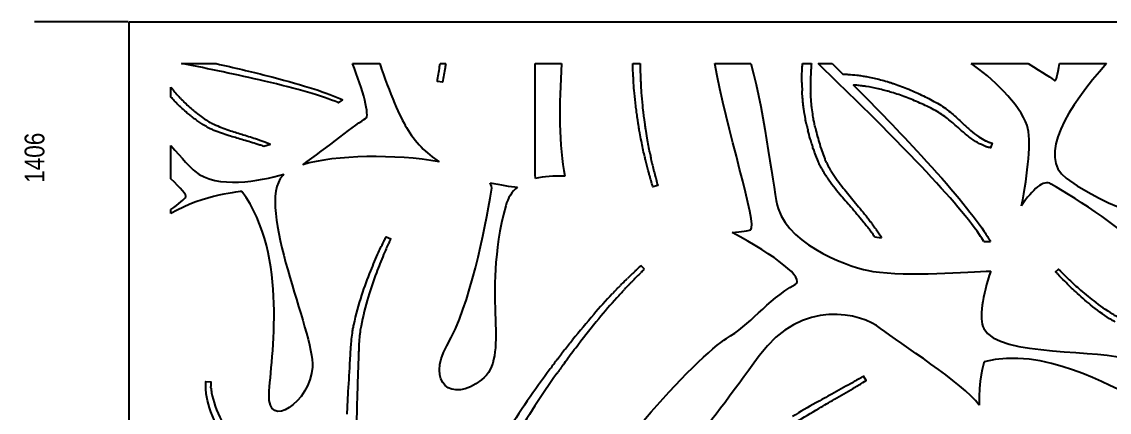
# Model space of a CAD drawing. Header units: metres. Extents: x -136 to 12250, y 0 to 1406.
# Drawn here: x -136 to 1243, y 911 to 1406 of the extents above; entities that cross this region are included whole.
import ezdxf

# ---------------------------------------------------------------- set-up
doc = ezdxf.new("R2010")
doc.units = ezdxf.units.M
doc.layers.add('PDF_Geometry', color=7, linetype='Continuous')
doc.styles.add('OpenSansCondensed-Light', font='OpenSansCondensed-Light.ttf')
doc.dimstyles.new('EZDXF', dxfattribs={"dimtxt": 25, "dimasz": 0.175, "dimexe": 0.25, "dimexo": 1, "dimgap": 0.1, "dimtad": 1, "dimdec": 0, "dimzin": 12, "dimtxsty": 'OpenSansCondensed-Light', "dimblk": 'ARCHTICK', "dimcen": 2.5, "dimsd1": 1, "dimsd2": 1, "dimclre": 6, "dimazin": 3, "dimtfac": 0.5, "dimtdec": 0, "dimtmove": 2, "dimatfit": 3})

# ---------------------------------------------------------------- blocks, each defined once
blk = doc.blocks.new('*D8')
at = {"color": 6, "lineweight": -2, "transparency": 16777216}
for p, q in [((-1, 1406.3), (-119.9, 1406.3)), ((-1, 0), (-119.9, 0))]:
    blk.add_line(p, q, dxfattribs=at)
at = {"layer": 'Defpoints', "color": 0, "transparency": 16777216}
for p in [(-119.7, 1406.3), (0, 1406.3), (0, 0)]:
    blk.add_point(p, dxfattribs=at)
at = {"color": 0, "transparency": 16777216, "insert": (-119.7, 1233.6), "char_height": 25, "attachment_point": 5, "rotation": 90, "style": 'OpenSansCondensed-Light'}
blk.add_mtext('1406', dxfattribs=at)
blk = doc.blocks.new('_ARCHTICK')
at = {"color": 0, "linetype": 'ByBlock', "const_width": 0.15}
blk.add_lwpolyline([(-0.5, -0.5), (0.5, 0.5)], dxfattribs=at)

msp = doc.modelspace()

# ---------------------------------------------------------------- linework, layer by layer
at = {"lineweight": -2}
for p, q in [((0, 1406.3), (12250, 1406.3)), ((0, 0), (0, 1406.3)), ((265.8, 1303.5), (271.2, 1307.3)), ((171, 1248.4), (179.5, 1250.8)), ((945.8, 1133.3), (954.6, 1132)), ((1084.5, 1127.3), (1092.6, 1127.5))]:
    msp.add_line(p, q, dxfattribs=at)
for points in [[(66.7, 1353.2), (110.5, 1353.2)], [(283.4, 1353.2), (318.1, 1353.2)], [(394.6, 1353.2), (401.8, 1353.2)], [(515.3, 1353.2), (548.7, 1353.2)], [(638.9, 1353.2), (648.3, 1353.2)], [(743, 1353.2), (788.7, 1353.2)], [(854.2, 1353.2), (865.7, 1353.2)], [(874, 1353.2), (891.9, 1353.2)], [(1068.1, 1353.2), (1140.7, 1353.2)], [(1180.1, 1353.2), (1240.1, 1353.2)], [(53.1, 1310.7), (53.1, 1323.2)], [(53.1, 1206.9), (53.1, 1249)], [(53.1, 1162.8), (53.1, 1167.8)]]:
    msp.add_lwpolyline(points, dxfattribs=at)
at = {"layer": 'PDF_Geometry', "lineweight": -2}
for p, q in [((653.8, 1092.1), (649.3, 1096.7)), ((548.6, 984.6), (548.5, 984.6)), ((552.5, 989.6), (548.6, 984.6))]:
    msp.add_line(p, q, dxfattribs=at)
for points in [[(171.7, 1331, 0.009483), (66.7, 1353.2)], [(401.8, 1353.2, 0.001757), (400.9, 1348, 0.000904), (397.5, 1329.6), (391.1, 1330.6, -0.000286), (394, 1349.1, 0.000845), (394.6, 1353.2)], [(640.1, 1328.6, 0.001425), (639.9, 1332.9, 0.000526), (639.3, 1341.6, -0.003596), (639.1, 1346), (639.1, 1346.1), (639, 1350.5, 0.000109), (638.9, 1353.2, 0.000109)], [(648.3, 1353.2), (648.3, 1346.3, -0.002492), (648.5, 1342, -0.000051), (648.7, 1338.1, -0.000496), (648.9, 1333.4, -0.002272), (649.1, 1328.6)], [(853.8, 1343.6, 0.002621), (854, 1347.7, 0.002766), (854.1, 1350.4, -0.004757), (854.2, 1353.2, -0.004757)], [(865.7, 1353.2, 0.005969), (865.3, 1348.9, -0.001219), (865.2, 1346.9, -0.003671), (864.9, 1342.7)], [(901.8, 1326.4, 0.001346), (874, 1353.2)], [(891.9, 1353.2, -0.000596), (905.3, 1339.8), (905.3, 1339.8, 0.006362), (907.1, 1339.8, -0.012948), (912.2, 1339.5), (912.6, 1339.5, -0.015846), (923.1, 1338.5, -0.01376), (929.7, 1337.6), (931.1, 1337.4, -0.011607), (937, 1336.4, -0.018352), (953.1, 1332.7, -0.011402), (961.9, 1330.3, 0.001795), (966.2, 1329), (967.1, 1328.7, 0.003304), (970.8, 1327.4, -0.014996), (989.1, 1320.5), (989.2, 1320.5, -0.014834), (1007.6, 1312.2, -0.015311), (1025.4, 1302.8, -0.044953), (1041.9, 1291.4, -0.016624), (1055.6, 1279.2), (1057.3, 1277.5, 0.01072), (1067.4, 1268.4, 0.029126), (1077.8, 1260.2, 0.03795), (1086.4, 1255.3, 0.003164), (1089.8, 1253.8, 0.005713), (1091.2, 1253.3, -0.007052), (1092.3, 1253, -0.004753), (1094.7, 1252.2), (1092.7, 1246.1, 0.003185), (1090.4, 1246.8), (1090.4, 1246.8, 0.005074), (1089.5, 1247, -0.014731), (1087.5, 1247.6), (1087.4, 1247.7, 0.003077), (1085.5, 1248.4, -0.003634), (1083.7, 1249.1), (1083.7, 1249.1, -0.038648), (1073.9, 1254.3, -0.029318), (1062.5, 1262.6, -0.010085), (1051.6, 1271.9), (1049.6, 1273.7, 0.016496), (1036.5, 1284.6, 0.044521), (1021, 1294.6, 0.01459), (1003.3, 1303.1, 0.014995), (985.2, 1310.6, 0.016592), (967.4, 1316.6), (965.9, 1317.1, 0.000919), (963, 1318), (961.9, 1318.2, -0.000595), (958.6, 1319.1, 0.011044), (950.5, 1321.1), (950.3, 1321.2, 0.018251), (934.9, 1324.1), (934.8, 1324.1, 0.013193), (929.5, 1324.9, 0.002112), (927.9, 1325.1, 0.016221), (921.8, 1325.7), (921.7, 1325.7, 0.006464), (919.1, 1325.9, -0.008898), (1004.7, 1236.7)], [(864.4, 1329.3), (864.4, 1329.2, 0.001007), (864.5, 1318.9), (864.5, 1318.8)], [(997.8, 1230.2, 0.009367), (901.8, 1326.4)], [(53.1, 1323.2, -0.002261), (54.1, 1321.8, 0.004771), (55.2, 1320.4), (55.4, 1320.1)], [(65.8, 1297.7, 0.001957), (64.6, 1298.8, 0.000154), (62.9, 1300.5, -0.002131), (61, 1302.3, -0.004028), (60, 1303.3, 0.002429), (59.2, 1304), (59, 1304.1, -0.003182), (57.4, 1306, 0.000798), (53.1, 1310.7, 0.000798)], [(56.1, 1319.3, -0.001741), (56.9, 1318.4, -0.000644), (62, 1312.7), (63.2, 1311.3, 0.001407), (64.2, 1310.2), (64.7, 1309.5, -0.005824), (66.2, 1308), (66.4, 1307.8, -0.000331), (68.1, 1306.2, 0.001778), (70, 1304.4), (70.9, 1303.4)], [(646.3, 1275), (646.1, 1276, -0.000934), (645.4, 1281.2), (645, 1283.5, -0.000672), (644.5, 1287.5, 0.001383), (643.9, 1291.2), (643.8, 1292.3, -0.016087), (642.9, 1299.3, -0.000103), (641.2, 1315.7)], [(649.8, 1316.6), (649.8, 1316.5, -0.001064), (651.2, 1300.1, 0.015591), (651.9, 1293.3), (652.1, 1292.4, 0.000878), (653, 1284.6), (654.2, 1275.7)], [(859.3, 1276.7, -0.00226), (858.9, 1278.4, 0.002566), (858.5, 1279.8), (858.5, 1279.9), (858.5, 1280, -0.001763), (858, 1283.1, 0.000818), (856, 1295.3), (855.9, 1295.4, 0.004274), (855.7, 1297, -0.005007), (855.5, 1298.3), (855.5, 1298.5), (855.4, 1299.2, -0.003659), (855.2, 1301.5, 0.000119), (854.6, 1307.3, 0.000634), (854.2, 1312), (854.1, 1312.9, 0.003979), (854, 1314.4)], [(870.7, 1271), (870.3, 1272.7, -0.002856), (869.6, 1275.8, 0.000563), (869, 1278.8), (868.9, 1279.2, 0.005799), (868.3, 1281.8), (868.2, 1282.9, -0.002544), (867.9, 1284.8), (867.6, 1287.1, 0.000662), (866.2, 1296.8, 0.001125), (866, 1298.3, -0.003689), (865.8, 1299.6), (865.7, 1300.2, -0.003354), (865.6, 1302.4, 0.003561), (865.3, 1305.7, -0.002226), (865.1, 1308.1, 0.002856), (864.7, 1313.7, 0.002624), (864.6, 1315.1)], [(77.1, 1297.6), (77.2, 1297.6, 0.000338), (83.1, 1292.5), (84.9, 1290.9), (86.8, 1289.5, 0.00087), (93.1, 1284.8), (95.2, 1283.1)], [(91, 1277.5), (86, 1281.1, -0.000742), (80.4, 1285.1), (80.3, 1285.2, -0.000427), (76.9, 1288.1, -0.000418), (72.3, 1291.8)], [(94.9, 1275, 0.011098), (93.4, 1275.9), (93.3, 1276)], [(98.6, 1280.9, 0.007169), (97.1, 1281.9, 0.010538), (96.3, 1282.4)], [(98.1, 1273.2, -0.002718), (99.6, 1272.4, 0.011471), (102.9, 1270.8, 0.000651), (107.7, 1268.7), (107.7, 1268.7, 0.021075), (126.9, 1262, 0.003787), (143, 1257.2, -0.007301), (161, 1251.8, -0.007873), (165.9, 1250.2, 0.003756), (168, 1249.5, -0.005644), (171, 1248.4, -0.005644)], [(101.3, 1279.3), (101.3, 1279.3, -0.004107), (103.1, 1278.4, 0.010431), (105.7, 1277), (106.4, 1276.7, -0.001696), (110.3, 1274.9, 0.021593), (128.8, 1268, 0.004172), (145, 1262.9, -0.007066), (162.8, 1257.2, -0.007605), (167.1, 1255.7, 0.003837), (169.8, 1254.7, -0.008064), (174.4, 1253, 0.001675), (176.2, 1252.2), (176.3, 1252.2)], [(655, 1270), (655, 1270), (657.4, 1256.1, 0.01654), (661, 1237.6, -0.002387), (662.1, 1232.4, -0.000251), (662.9, 1228.6, -0.001205), (664.3, 1222.5, 0.001334), (666.4, 1214.4), (666.5, 1214.3, -0.000096), (670.6, 1198.4), (664.4, 1196.7, -0.000094), (660, 1212.5, 0.002834), (658.5, 1217.4, 0.000669), (657.6, 1220.8), (657.6, 1220.9), (655.2, 1230.8, 0.001975), (653.9, 1236.3, -0.017023), (649.9, 1254.9, -0.001186), (648, 1265.3), (647.3, 1268.6)], [(860, 1273.4, -0.001066), (860.7, 1270.5, 0.000023), (861.2, 1268.3)], [(874, 1229.2), (871.3, 1236.5, -0.000388), (868.1, 1244.8), (868, 1245, -0.000201), (866.4, 1250.4, -0.000177), (864.1, 1257.6)], [(873.3, 1260.4), (873.3, 1260.3, 0.000507), (876.1, 1250.8), (876.9, 1247.9), (878, 1245, 0.000605), (881.4, 1235.5), (882.5, 1232.3)], [(884.6, 1227.6, 0.006611), (883.7, 1229.6, 0.006712), (883.2, 1230.8)], [(876.5, 1223.9, 0.008784), (875.6, 1225.8), (875.5, 1226, 0.01146), (875, 1227)], [(878.7, 1219.6, -0.003001), (879.8, 1217.8, 0.011492), (882.1, 1213.8), (882.1, 1213.8, 0.000113), (885.8, 1208.2), (885.8, 1208.1, 0.021245), (901.7, 1187.5, 0.003852), (915.6, 1171.3, -0.007412), (931.1, 1152.9, -0.007409), (935.2, 1147.8, 0.001855), (937, 1145.5, -0.008067), (940.4, 1140.9, 0.002129), (942, 1138.7)], [(886.4, 1224), (886.4, 1224, -0.004476), (887.6, 1221.7, 0.009384), (889.5, 1218.4), (890, 1217.6, -0.001567), (893, 1212.9, 0.021377), (908, 1192.7, 0.003857), (921.7, 1175.9, -0.007187), (936.8, 1157.5, -0.006969), (940.3, 1152.9, 0.003246), (942.6, 1149.9, -0.008621), (946.2, 1144.8, 0.00213), (947.7, 1142.8), (947.7, 1142.7)], [(283.3, 1011.1, -0.001917), (284, 1015.7), (284.1, 1016.5), (284.6, 1018.6, -0.000486), (285.2, 1021.6, -0.028405), (295.4, 1059.3, -0.015789), (306.7, 1090.2, -0.012078), (316.6, 1113.5, -0.010367), (323.6, 1128.3, -0.003041), (326.2, 1133.4), (332, 1130.5, 0.00021), (329.5, 1125.4), (329.2, 1124.9, 0.009482), (323, 1110.7, 0.012158), (313.8, 1087.5, 0.016048), (303.4, 1056.8, 0.028166), (294.3, 1019.8, 0.002044), (293.7, 1016.5), (293.4, 1014.9, 0.001407), (293.1, 1011.9, -0.001469), (292.8, 1009.8), (292.8, 1009.7)], [(1250.8, 1025.1, -0.001433), (1247.7, 1026.9), (1247.2, 1027.2), (1245.8, 1028.1, -0.001698), (1243.9, 1029.3, -0.028461), (1219.8, 1046.9, -0.01579), (1200.8, 1063.3, -0.012105), (1186.9, 1076.8, -0.010423), (1178.3, 1085.7, -0.003176), (1175.4, 1089), (1179, 1092.3, 0.000143), (1182, 1089.2), (1182.3, 1088.8, 0.008983), (1190.7, 1080.5, 0.012193), (1204.7, 1067.6, 0.016126), (1223.7, 1051.9, 0.028134), (1247.6, 1035.3, 0.000988), (1249.8, 1034), (1250.9, 1033.4, 0.000589), (1252.9, 1032.3, -0.003034), (1254.3, 1031.5), (1254.4, 1031.5)], [(276.7, 908.3, -0.001918), (277.2, 920.2, -0.001425), (277.9, 932.1, -0.000169), (280.2, 971.8), (280.5, 978.1, -0.000737), (281, 985.8), (281.7, 997.5), (282, 1001)], [(291.8, 1000.8), (291.5, 996.8), (291.4, 992.9, -0.002507), (291.3, 988.7, -0.001927), (291.1, 982.8, 0.00148), (290.9, 977.6, -0.00034), (290.4, 962.2, 0.000478), (289.4, 931.6, 0.000466), (289, 920.9), (289, 919.8, 0.00063), (288.8, 908, 0.000282), (288.4, 884.1), (288.3, 881.8, 0.000147), (288, 860.2), (288, 857.6, -0.000005), (287.8, 848.3), (287.7, 845.4)], [(846.2, 898.1, -0.008907), (875, 915.5, -0.000858), (894.8, 927, 0.003331), (918.7, 940.9, 0.004169), (930.9, 948.2), (935.1, 950.8), (931.8, 956.3, -0.00309), (927.5, 953.8, -0.005937), (915.3, 946.8, -0.003297), (891.6, 933.6, 0.001091), (871.1, 922.3, 0.008359), (841.8, 905.3, 0.006688)], [(97.3, 945.7, -0.000842), (97.5, 949.6), (103.9, 949.3, 0.002503), (103.8, 945.4)], [(97.3, 940.7), (97.3, 940.8, 0.006582), (97.3, 942.7)]]:
    msp.add_lwpolyline(points, format="xyb", dxfattribs=at)
for points in [[(102.9, 1270.8), (102.8, 1270.8)], [(104.8, 935.2), (104.8, 935.1)]]:
    msp.add_lwpolyline(points, dxfattribs=at)
for centre, radius, start, end in [((3442.6, 1380.2), 2589.6, 181.1306, 181.3601), ((832.2, 882), 281.7, 132.3768, 135.2439), ((-13.7, 1798.5), 965.4, 312.8031, 313.0082), ((-4332.4, 6423.5), 7293.3, 313.03404, 313.08271), ((-2175, 3994.8), 4053.1, 314.1732, 314.2606), ((938.9, 761.1), 442.7, 134.4239, 135.4781), ((175, 1538.7), 647.3, 314.5328, 314.9213), ((840.8, 882.3), 280.8, 133.7325, 136.523), ((411.5, 1328.8), 338.6, 313.9934, 314.6102), ((3892.8, -2072.8), 4536.1, 136.2051, 136.3051), ((-1881.7, 3463.9), 3463.8, 316.205, 316.3176), ((-1101, 2639.6), 2337.9, 317.5402, 317.7116), ((971.6, 744.2), 470.8, 135.7759, 136.7893), ((-304.2, 1978.2), 1304.1, 316.0195, 316.1994), ((1301.3, 418.5), 941.5, 136.973, 139.1233), ((1300, 446.7), 913.9, 138.2078, 140.4014), ((1918.4, -125.7), 1756.4, 137.4824, 137.731), ((1470.1, 272.9), 1164.4, 139.1415, 141.1998), ((1475.6, 302.8), 1140.9, 140.4535, 142.5367), ((-3715.8, 4354.6), 5435.2, 321.7488, 321.9218), ((-13385.8, 11480.6), 17454.9, 323.01123, 323.08548), ((-175.5, 1530.7), 907, 322.4447, 322.9754), ((1008.4, 618.6), 587.6, 142.3105, 143.8102), ((1031.5, 617.5), 596.6, 143.6493, 145.0229), ((-113.9, 1458.1), 824.1, 323.7809, 324.4284), ((1573, 193.4), 1294.3, 143.3755, 145.5856), ((1638.5, 184.1), 1342.5, 144.7177, 146.8306), ((32, 937.8), 72.1, 2.5401, 4.1644), ((1381, 326.7), 1060.6, 145.6636, 148.4516), ((1417.7, 332.2), 1076.7, 146.9994, 149.7108)]:
    msp.add_arc(centre, radius, start, end, dxfattribs=at)
msp.add_open_spline([(110.5, 1353.2), (133.7, 1348), (154.8, 1343), (173.5, 1338.2), (215.9, 1327.4), (246.6, 1317.8), (267.4, 1309)], degree=3, knots=[-0.441953, -0.441953, -0.441953, -0.441953, 0, 0, 0, 1, 1, 1, 1], dxfattribs=at)
for points in [[(300.1, 1283.3), (306, 1286.3), (296.8, 1319.8), (283.4, 1353.2)], [(318.1, 1353.2), (330.3, 1315.6), (344.2, 1284.1), (352, 1272.1)], [(515.4, 1207.1), (515.3, 1233.7), (515.1, 1299.8), (515.3, 1353.2)], [(548.7, 1353.2), (545.5, 1302), (545, 1247.5), (552.9, 1210.1)], [(788.6, 1142.3), (798.1, 1146.7), (756.9, 1273), (743, 1353.2)], [(788.7, 1353.2), (807.5, 1285.7), (817.5, 1187.4), (823.5, 1169.1)], [(1139.2, 1274.5), (1130.1, 1301.4), (1093.8, 1336.2), (1068.1, 1353.2)], [(1140.7, 1353.2), (1159.1, 1342), (1172, 1333.5), (1174, 1331.8)], [(1240.1, 1353.2), (1190.3, 1298.5), (1151.8, 1234.6), (1188.8, 1207.7)], [(1174, 1331.8), (1176, 1330.2), (1178.1, 1338.9), (1180.1, 1353.2)], [(853.5, 1329.1), (853.2, 1334.3), (853.5, 1339.2), (853.8, 1343.6)], [(864.9, 1342.7), (864.6, 1338.5), (864.3, 1334.1), (864.4, 1329.3)], [(265.2, 1303.7), (244.6, 1312.1), (214, 1321), (171.7, 1331)], [(641.2, 1315.7), (640.6, 1320), (640.4, 1324.4), (640.1, 1328.6)], [(649.1, 1328.6), (649.2, 1324.5), (649.4, 1320.5), (649.8, 1316.6)], [(55.4, 1320.1), (55.7, 1319.8), (55.9, 1319.6), (56.1, 1319.3)], [(854, 1314.4), (853.8, 1315.8), (853.7, 1317.2), (853.7, 1318.7)], [(864.5, 1318.8), (864.4, 1317.6), (864.5, 1316.4), (864.6, 1315.1)], [(72.3, 1291.8), (70, 1293.7), (67.9, 1295.7), (65.8, 1297.7)], [(70.9, 1303.4), (72.9, 1301.4), (74.9, 1299.4), (77.1, 1297.6)], [(265.8, 1303.5), (265.6, 1303.5), (265.4, 1303.6), (265.2, 1303.7)], [(267.4, 1309), (268.7, 1308.4), (270, 1307.9), (271.2, 1307.3)], [(95.2, 1283.1), (95.5, 1282.9), (95.9, 1282.7), (96.3, 1282.4)], [(220.4, 1224.8), (249.4, 1245.1), (290.6, 1278.5), (300.1, 1283.3)], [(92.5, 1276.4), (92.1, 1276.7), (91.5, 1277), (91, 1277.5)], [(93.3, 1276), (93, 1276.1), (92.8, 1276.3), (92.5, 1276.4)], [(98.1, 1273.2), (96.9, 1273.7), (95.9, 1274.4), (94.9, 1275)], [(98.6, 1280.9), (99.5, 1280.3), (100.4, 1279.8), (101.3, 1279.3)], [(352, 1272.1), (362.6, 1253.5), (377.2, 1239.3), (393.4, 1228.6)], [(647.3, 1268.6), (646.9, 1270.7), (646.6, 1272.9), (646.3, 1275)], [(654.2, 1275.7), (654.4, 1273.7), (654.6, 1271.8), (655, 1270)], [(860, 1273.4), (859.8, 1274.5), (859.5, 1275.6), (859.3, 1276.7)], [(870.7, 1271), (871.4, 1267.5), (872.2, 1263.8), (873.3, 1260.4)], [(1132.1, 1172.7), (1140.3, 1213.3), (1145, 1257), (1139.2, 1274.5)], [(864.1, 1257.6), (862.9, 1261.2), (862.1, 1264.8), (861.2, 1268.3)], [(53.1, 1249), (67.4, 1232.9), (78.6, 1220.3), (83.5, 1216.4)], [(176.3, 1252.2), (177.4, 1251.7), (178.5, 1251.2), (179.5, 1250.8)], [(393.4, 1228.6), (338, 1238.2), (261.9, 1237.6), (220.4, 1224.8)], [(875, 1227), (874.7, 1227.6), (874.3, 1228.4), (874, 1229.2)], [(882.5, 1232.3), (882.7, 1231.9), (882.9, 1231.4), (883.2, 1230.8)], [(1078.8, 1135.8), (1062.6, 1159.1), (1036.1, 1190), (997.8, 1230.2)], [(1004.7, 1236.7), (1042.5, 1195.5), (1068.7, 1163.9), (1084.8, 1139.9)], [(83.5, 1216.4), (112, 1193.5), (165.2, 1204.2), (196.2, 1212.6)], [(878.7, 1219.6), (877.8, 1221.1), (877.2, 1222.5), (876.5, 1223.9)], [(884.6, 1227.6), (885.2, 1226.3), (885.7, 1225.1), (886.4, 1224)], [(72.1, 1183.9), (73.5, 1186.2), (65.7, 1194.8), (53.1, 1206.9)], [(194.9, 1211.2), (159, 1171.6), (235.3, 1012.3), (232.6, 967.8)], [(196.2, 1212.6), (195.8, 1212.1), (195.3, 1211.7), (194.9, 1211.2)], [(459.8, 1192.5), (460.4, 1195.9), (459.8, 1199), (458, 1202)], [(458, 1202), (471.1, 1199), (483.3, 1197.3), (492.9, 1196.3)], [(552.9, 1210.1), (539, 1210.8), (526.3, 1209.9), (515.4, 1207.1)], [(1169.7, 1200.3), (1160, 1206.2), (1146, 1193.7), (1132.1, 1172.7)], [(1295.1, 1106.1), (1265, 1142.6), (1205, 1179.1), (1169.7, 1200.3)], [(1188.8, 1207.7), (1264.8, 1152.5), (1326.8, 1161), (1337.9, 1125.5)], [(143.3, 1190.8), (143.3, 1190.8), (95.1, 1187.4), (53.1, 1162.8)], [(177.7, 933.1), (180, 979.4), (203.1, 1109), (143.3, 1190.8)], [(403.3, 994.8), (433.7, 1048.8), (450.4, 1139.4), (459.8, 1192.5)], [(492.9, 1196.3), (485.7, 1190.5), (480.6, 1182.7), (477.8, 1172.6)], [(53.1, 1167.8), (63.5, 1175.4), (70.5, 1181.4), (72.1, 1183.9)], [(477.8, 1172.6), (445.8, 1053.7), (485.3, 981.8), (447, 951.5)], [(823.5, 1169.1), (839.7, 1119.5), (917.9, 1093.4), (943.3, 1089.4)], [(765, 1138.8), (777.2, 1139.7), (785.7, 1141), (788.6, 1142.3)], [(845.1, 1072.8), (858.1, 1080.1), (820.6, 1109.2), (765, 1138.8)], [(945.8, 1133.3), (944.6, 1135.1), (943.3, 1136.9), (942, 1138.7)], [(947.7, 1142.7), (950.5, 1138.6), (952.7, 1135.1), (954.6, 1132)], [(1084.5, 1127.3), (1082.7, 1130), (1080.8, 1132.8), (1078.8, 1135.8)], [(1084.8, 1139.9), (1087.7, 1135.6), (1090.3, 1131.4), (1092.6, 1127.5)], [(943.3, 1089.4), (988.7, 1082.3), (1064.5, 1089.2), (1093, 1089.8)], [(1093, 1089.8), (1082.5, 1058.5), (1077.6, 1029.6), (1084.1, 1016.7)], [(757.7, 1004.1), (787.1, 1020.7), (808.3, 1052), (845.1, 1072.8)], [(953.3, 1017), (928.8, 1036.2), (853.9, 1056.4), (799.4, 982.1)], [(282, 1001), (282.3, 1004.3), (282.7, 1007.7), (283.3, 1011.1)], [(292.8, 1009.7), (292.3, 1006.9), (292.1, 1003.9), (291.8, 1000.8)], [(1078.3, 919.7), (1057.3, 948.1), (977.9, 997.7), (953.3, 1017)], [(1084.1, 1016.7), (1102.6, 980.3), (1236.9, 991.2), (1267.8, 977.2)], [(447, 951.5), (408.8, 921.3), (377.2, 948.6), (403.3, 994.8)], [(630.1, 817.1), (556.7, 812), (728.2, 987.6), (757.7, 1004.1)], [(1277.6, 928.6), (1245.3, 942.9), (1159.2, 994.7), (1084.6, 974.4)], [(799.4, 982.1), (727.6, 884.3), (685.2, 821), (630.1, 817.1)], [(232.6, 967.8), (229.8, 923.4), (175.4, 886.8), (177.7, 933.1)], [(1084.6, 974.4), (1084.6, 974.4), (1077.1, 949.4), (1078.3, 919.7)], [(97.3, 942.7), (97.2, 943.8), (97.2, 944.8), (97.3, 945.7)], [(97.9, 934.1), (97.6, 936.6), (97.4, 938.8), (97.3, 940.7)], [(103.8, 945.4), (103.8, 944.8), (103.9, 944), (103.9, 943.1)], [(104, 941), (104.2, 939.4), (104.5, 937.4), (104.8, 935.2)], [(110.1, 895.8), (103.7, 909.6), (99.4, 923.2), (97.9, 934.1)], [(104.8, 935.1), (106.5, 925), (111.1, 912.4), (117.6, 899.4)]]:
    msp.add_open_spline(points, degree=3, dxfattribs=at)

# ---------------------------------------------------------------- dimensions: what is measured, and where the dimension line sits
dim = msp.add_linear_dim(base=(-119.7, 1406.3), p1=(0, 0), p2=(0, 1406.3), angle=90, dimstyle='EZDXF')
dim.commit()
dim.dimension.update_dxf_attribs({"geometry": '*D8', "text_midpoint": (-119.7, 1233.6), "dimtype": 160})

doc.saveas('drawing.dxf')
